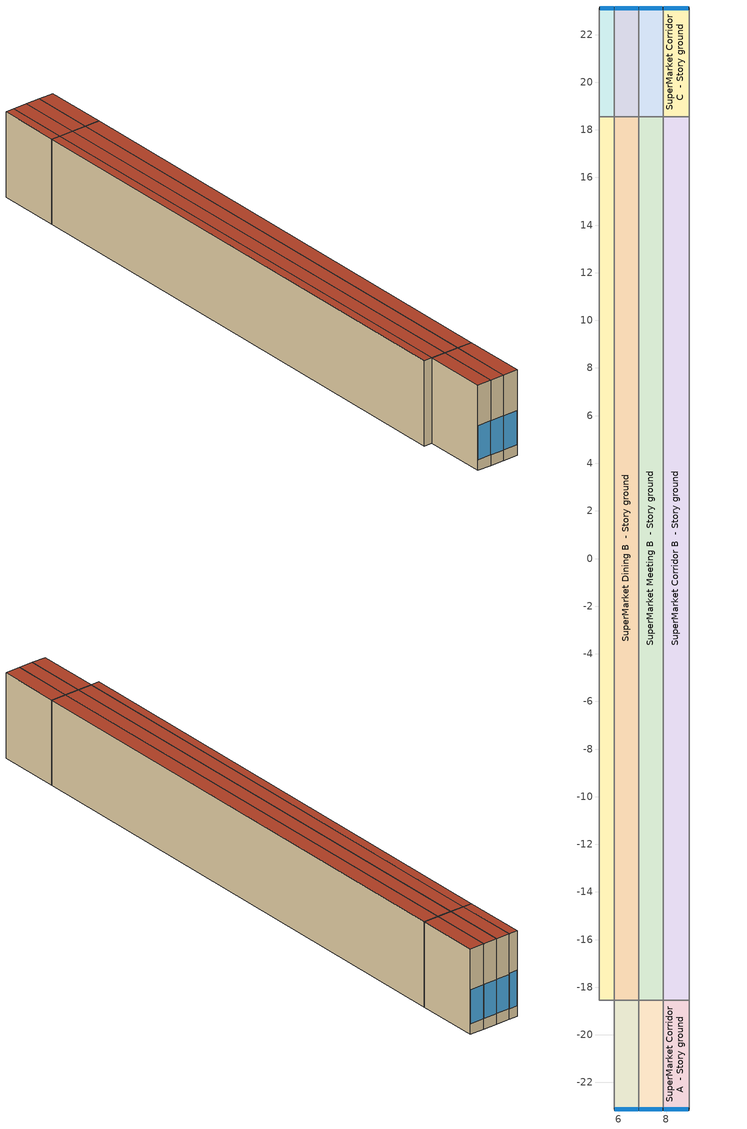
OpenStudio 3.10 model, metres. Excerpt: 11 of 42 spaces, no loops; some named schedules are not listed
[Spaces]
SuperMarket Vestibule B  - Story ground
 floor ground (Foundation F 1.26W/m*K Perim 0.0m Area 22.97m2): 5.2,-18.54 5.2,18.54 5.82,18.54 5.82,-18.54 z0
 wall to SuperMarket Office B  - Story ground: 5.2,18.54 5.2,-18.54 z0:6.1
 wall to SuperMarket Vestibule C  - Story ground: 5.82,18.54 5.2,18.54 z0:6.1
 wall to SuperMarket Dining B  - Story ground: 5.82,-18.54 5.82,18.54 z0:6.1
 wall to SuperMarket Vestibule A  - Story ground: 5.2,-18.54 5.82,-18.54 z0:6.1
 roof outside: 5.82,-18.54 5.82,18.54 5.2,18.54 5.2,-18.54 z6.1
SuperMarket Vestibule C  - Story ground
 floor ground (Foundation F 1.26W/m*K Perim 0.62m Area 2.83m2): 5.2,18.54 5.2,23.11 5.82,23.11 5.82,18.54 z0
 wall outside (SuperMarket Vestibule C  - Story ground Wall 2 c tbd): 5.82,23.11 5.2,23.11 z0:6.1
 wall to SuperMarket Office C  - Story ground: 5.2,23.11 5.2,18.54 z0:6.1
 wall to SuperMarket Dining C  - Story ground: 5.82,18.54 5.82,23.11 z0:6.1
 window (Window U-0.91 SHGC 0.53): 5.79,23.11 5.22,23.11 z0.76:3.29
 roof outside (SuperMarket Vestibule C  - Story ground RoofCeiling 1 c tbd): 5.82,18.54 5.82,23.11 5.2,23.11 5.2,18.54 z6.1
SuperMarket Dining A  - Story ground
 floor ground (Foundation F 1.26W/m*K Perim 1.03m Area 4.69m2): 5.82,-23.11 5.82,-18.54 6.84,-18.54 6.84,-23.11 z0
 wall outside (SuperMarket Dining A  - Story ground Wall 3 c tbd): 5.82,-23.11 6.84,-23.11 z0:6.1
 wall to SuperMarket Vestibule A  - Story ground: 5.82,-18.54 5.82,-23.11 z0:6.1
 wall to SuperMarket Dining B  - Story ground: 6.84,-18.54 5.82,-18.54 z0:6.1
 wall to SuperMarket Meeting A  - Story ground: 6.84,-23.11 6.84,-18.54 z0:6.1
 window (Window U-0.91 SHGC 0.53): 5.84,-23.11 6.82,-23.11 z0.76:3.2
 roof outside (SuperMarket Dining A  - Story ground RoofCeiling 1 c tbd): 6.84,-23.11 6.84,-18.54 5.82,-18.54 5.82,-23.11 z6.1
SuperMarket Dining B  - Story ground
 floor ground (Foundation F 1.26W/m*K Perim 0.0m Area 38.05m2): 5.82,-18.54 5.82,18.54 6.84,18.54 6.84,-18.54 z0
 wall to SuperMarket Dining C  - Story ground: 6.84,18.54 5.82,18.54 z0:6.1
 wall to SuperMarket Meeting B  - Story ground: 6.84,-18.54 6.84,18.54 z0:6.1
 roof outside: 6.84,-18.54 6.84,18.54 5.82,18.54 5.82,-18.54 z6.1
SuperMarket Dining C  - Story ground
 floor ground (Foundation F 1.26W/m*K Perim 1.03m Area 4.69m2): 5.82,18.54 5.82,23.11 6.84,23.11 6.84,18.54 z0
 wall outside (SuperMarket Dining C  - Story ground Wall 2 c tbd): 6.84,23.11 5.82,23.11 z0:6.1
 wall to SuperMarket Meeting C  - Story ground: 6.84,18.54 6.84,23.11 z0:6.1
 window (Window U-0.91 SHGC 0.53): 6.82,23.11 5.84,23.11 z0.76:3.2
 roof outside (SuperMarket Dining C  - Story ground RoofCeiling 1 c tbd): 6.84,18.54 6.84,23.11 5.82,23.11 5.82,18.54 z6.1
SuperMarket Meeting A  - Story ground
 floor ground (Foundation F 1.26W/m*K Perim 1.03m Area 4.69m2): 6.84,-23.11 6.84,-18.54 7.87,-18.54 7.87,-23.11 z0
 wall outside (SuperMarket Meeting A  - Story ground Wall 3 c tbd): 6.84,-23.11 7.87,-23.11 z0:6.1
 wall to SuperMarket Meeting B  - Story ground: 7.87,-18.54 6.84,-18.54 z0:6.1
 wall to SuperMarket Corridor A  - Story ground: 7.87,-23.11 7.87,-18.54 z0:6.1
 window (Window U-0.91 SHGC 0.53): 6.87,-23.11 7.84,-23.11 z0.76:3.2
 roof outside (SuperMarket Meeting A  - Story ground RoofCeiling 1 c tbd): 7.87,-23.11 7.87,-18.54 6.84,-18.54 6.84,-23.11 z6.1
SuperMarket Meeting B  - Story ground
 floor ground (Foundation F 1.26W/m*K Perim 0.0m Area 38.05m2): 6.84,-18.54 6.84,18.54 7.87,18.54 7.87,-18.54 z0
 wall to SuperMarket Meeting C  - Story ground: 7.87,18.54 6.84,18.54 z0:6.1
 wall to SuperMarket Corridor B  - Story ground: 7.87,-18.54 7.87,18.54 z0:6.1
 roof outside: 7.87,-18.54 7.87,18.54 6.84,18.54 6.84,-18.54 z6.1
SuperMarket Meeting C  - Story ground
 floor ground (Foundation F 1.26W/m*K Perim 1.03m Area 4.69m2): 6.84,18.54 6.84,23.11 7.87,23.11 7.87,18.54 z0
 wall outside (SuperMarket Meeting C  - Story ground Wall 2 c tbd): 7.87,23.11 6.84,23.11 z0:6.1
 wall to SuperMarket Corridor C  - Story ground: 7.87,18.54 7.87,23.11 z0:6.1
 window (Window U-0.91 SHGC 0.53): 7.84,23.11 6.87,23.11 z0.76:3.2
 roof outside (SuperMarket Meeting C  - Story ground RoofCeiling 1 c tbd): 7.87,18.54 7.87,23.11 6.84,23.11 6.84,18.54 z6.1
SuperMarket Corridor A  - Story ground
 floor ground (Foundation F 1.26W/m*K Perim 1.09m Area 4.99m2): 7.87,-23.11 7.87,-18.54 8.96,-18.54 8.96,-23.11 z0
 wall outside (SuperMarket Corridor A  - Story ground Wall 3 c tbd): 7.87,-23.11 8.96,-23.11 z0:6.1
 wall to SuperMarket Corridor B  - Story ground: 8.96,-18.54 7.87,-18.54 z0:6.1
 wall to SuperMarket Elec/MechRoom A  - Story ground: 8.96,-23.11 8.96,-18.54 z0:6.1
 window (Window U-0.91 SHGC 0.53): 7.89,-23.11 8.93,-23.11 z0.76:3.19
 roof outside (SuperMarket Corridor A  - Story ground RoofCeiling 1 c tbd): 8.96,-23.11 8.96,-18.54 7.87,-18.54 7.87,-23.11 z6.1
SuperMarket Corridor B  - Story ground
 floor ground (Foundation F 1.26W/m*K Perim 0.0m Area 40.45m2): 7.87,-18.54 7.87,18.54 8.96,18.54 8.96,-18.54 z0
 wall to SuperMarket Corridor C  - Story ground: 8.96,18.54 7.87,18.54 z0:6.1
 wall to SuperMarket Elec/MechRoom B  - Story ground: 8.96,-18.54 8.96,18.54 z0:6.1
 roof outside: 8.96,-18.54 8.96,18.54 7.87,18.54 7.87,-18.54 z6.1
SuperMarket Corridor C  - Story ground
 floor ground (Foundation F 1.26W/m*K Perim 1.09m Area 4.99m2): 7.87,18.54 7.87,23.11 8.96,23.11 8.96,18.54 z0
 wall outside (SuperMarket Corridor C  - Story ground Wall 2 c tbd): 8.96,23.11 7.87,23.11 z0:6.1
 wall to SuperMarket Elec/MechRoom C  - Story ground: 8.96,18.54 8.96,23.11 z0:6.1
 window (Window U-0.91 SHGC 0.53): 8.93,23.11 7.89,23.11 z0.76:3.19
 roof outside (SuperMarket Corridor C  - Story ground RoofCeiling 1 c tbd): 8.96,18.54 8.96,23.11 7.87,23.11 7.87,18.54 z6.1
[Building]
ComStock DOE Ref Pre-1980|SuperMarket: North Axis {deg}=45; Default Construction Set=ComStock DOE Ref Pre-1980 - SpMarket - ASHRAE 169-2013-6A; Default Schedule Set=Building Default Schedule Set; Standards Building Type=SuperMarket
[Site]
Binghamton Broome C_NY_USA: Latitude {deg}=42.21; Longitude {deg}=-75.98; Time Zone {hr}=-5; Elevation {m}=499
[Site:WaterMainsTemperature]
Calculation Method=Correlation; Annual Average Outdoor Air Temperature {C}=8.00583; Maximum Difference In Monthly Average Outdoor Air Temperatures {deltaC}=26.96
[SizingPeriod:DesignDay] Barometric Pressure {Pa}=95472; Rain Indicator=No; Snow Indicator=No; Day of Month=21; Daylight Saving Time Indicator=No; Humidity Condition Type=Wetbulb; Dry-Bulb Temperature Range Modifier Type=DefaultMultipliers
Name | Maximum Dry-Bulb Temperature {C} | Daily Dry-Bulb Temperature Range {deltaC} | Wind Speed {m/s} | Wind Direction {deg} | Month | Day Type | Wetbulb or DewPoint at Maximum Dry-Bulb {C} | Solar Model Indicator | ASHRAE Clear Sky Optical Depth for Beam Irradiance | ASHRAE Clear Sky Optical Depth for Diffuse Irradiance | Sky Clearness
Binghamton Broome C Ann Clg .4% Condns DB=>MWB 1 | 29.7 | 9.5 | 4.5 | 240 | 7 | SummerDesignDay | 21.1 | ASHRAETau | 0.416 | 2.168
Binghamton Broome C Ann Clg .4% Condns WB=>MDB 1 | 27.1 | 9.5 | 4.5 | 240 | 7 | SummerDesignDay | 22.6 | ASHRAETau | 0.416 | 2.168
Binghamton Broome C Ann Htg 99.6% Condns DB 1 | -17.9 | 0 | 4.4 | 330 | 1 | WinterDesignDay | -17.9 | ASHRAEClearSky |  |  | 0
Binghamton Broome C August .4% Condns DB=>MCWB 1 | 31.4 | 9.4 | 4.5 | 240 | 8 | SummerDesignDay | 21.7 | ASHRAETau | 0.403 | 2.234
[ClimateZones]
Climate Zone Institution Name 1=ASHRAE; Climate Zone Document Name 1=ANSI/ASHRAE Standard 169; Climate Zone Document Year 1=2006; Climate Zone Value 1=ASHRAE 169-2013-6A
[Site:GroundTemperature:FCfactorMethod]
January Ground Temperature {C}=8.84; February Ground Temperature {C}=0.44; March Ground Temperature {C}=-1.2; April Ground Temperature {C}=-5.8; May Ground Temperature {C}=-0.7; June Ground Temperature {C}=-1.89; July Ground Temperature {C}=3.43; August Ground Temperature {C}=16.25; September Ground Temperature {C}=17.81; October Ground Temperature {C}=21.16; November Ground Temperature {C}=20.73; December Ground Temperature {C}=17
[Construction:FfactorGroundFloor] F-Factor {W/m-K}=1.26344
Name | Area {m2} | PerimeterExposed {m}
Foundation F 1.26W/m*K Perim 1.03m Area 4.69m2 | 4.69178 | 1.0262
Foundation F 1.26W/m*K Perim 0.0m Area 22.97m2 | 22.9688 | 0
Foundation F 1.26W/m*K Perim 0.62m Area 2.83m2 | 2.83198 | 0.619418
Foundation F 1.26W/m*K Perim 0.0m Area 38.05m2 | 38.0527 | 0
Foundation F 1.26W/m*K Perim 1.09m Area 4.99m2 | 4.98766 | 1.09091
Foundation F 1.26W/m*K Perim 0.0m Area 40.45m2 | 40.4524 | 0
[DefaultConstructionSet]
ComStock DOE Ref Pre-1980 - SpMarket - ASHRAE 169-2013-6A: Default Exterior Surface Constructions=Default Surface Constructions 1; Default Interior Surface Constructions=Default Surface Constructions 2; Default Ground Contact Surface Constructions=Default Surface Constructions 3; Default Exterior SubSurface Constructions=Default Sub Surface Constructions 1; Default Interior SubSurface Constructions=Default Sub Surface Constructions 2; Interior Partition Construction=Typical Interior Partition
[DefaultSurfaceConstructions]
Name | Floor Construction | Wall Construction | Roof Ceiling Construction
Default Surface Constructions 1 | Typical Insulated Exterior Mass Floor | Typical Insulated Steel Framed Exterior Wall R-6.9 | Typical IEAD Roof R-16.67
Default Surface Constructions 2 | Typical Interior Floor | Typical Interior Wall | Typical Interior Ceiling
Default Surface Constructions 3 | Typical Insulated Carpeted 6in Slab Floor | Typical Insulated Basement Mass Wall
[Construction]
Typical Insulated Exterior Mass Floor: 4 in. Normalweight Concrete Floor, Typical Carpet Pad
Typical IEAD Roof R-16.67: Roof Membrane, Typical Insulation R-15.55, Metal Roof Surface
Typical Interior Floor: 100mm Normalweight concrete floor, CP02 CARPET PAD
Typical Interior Wall: G01 13mm gypsum board, G01 13mm gypsum board
Typical Interior Ceiling: CP02 CARPET PAD, 100mm Normalweight concrete floor
Typical Insulated Carpeted 6in Slab Floor: 6 in. Normalweight Concrete Floor, Typical Carpet Pad
Typical Insulated Basement Mass Wall: 8 in. Concrete Block Basement Wall
U 0.62 SHGC 0.41 Simple Glazing: U 0.62 SHGC 0.41 Simple Glazing
Typical Insulated Metal Door: F08 Metal surface, Typical Insulation R-4.72
U 0.88 SHGC 0.16 Sgl Ref-A-L Clr 6mm: REF A CLEAR LO 6MM
Typical Overhead Door: Typical Insulation R-4.72
Typical Interior Window: Clear 3mm
Typical Interior Door; Typical Interior Partition: G05 25mm wood
Typical Insulated Steel Framed Exterior Wall R-6.9: 25mm Stucco, 5/8 in. Gypsum Board, Typical Insulation R-4.72, 5/8 in. Gypsum Board
InteriorFurnishings: Std Wood 6inch
Window U-0.91 SHGC 0.53: Simple Glazing Single - No LowE - Tinted/Reflective - Wood
SuperMarket Corridor A  - Story ground RoofCeiling 1 c tbd: Roof Membrane, SuperMarket Corridor A  - Story ground RoofCeiling 1 m tbd, Metal Roof Surface
SuperMarket Corridor A  - Story ground Wall 3 c tbd: 25mm Stucco, 5/8 in. Gypsum Board, SuperMarket Corridor A  - Story ground Wall 3 m tbd, 5/8 in. Gypsum Board
SuperMarket Corridor C  - Story ground RoofCeiling 1 c tbd: Roof Membrane, SuperMarket Corridor C  - Story ground RoofCeiling 1 m tbd, Metal Roof Surface
SuperMarket Corridor C  - Story ground Wall 2 c tbd: 25mm Stucco, 5/8 in. Gypsum Board, SuperMarket Corridor C  - Story ground Wall 2 m tbd, 5/8 in. Gypsum Board
SuperMarket Dining A  - Story ground RoofCeiling 1 c tbd: Roof Membrane, SuperMarket Dining A  - Story ground RoofCeiling 1 m tbd, Metal Roof Surface
SuperMarket Dining A  - Story ground Wall 3 c tbd: 25mm Stucco, 5/8 in. Gypsum Board, SuperMarket Dining A  - Story ground Wall 3 m tbd, 5/8 in. Gypsum Board
SuperMarket Dining C  - Story ground RoofCeiling 1 c tbd: Roof Membrane, SuperMarket Dining C  - Story ground RoofCeiling 1 m tbd, Metal Roof Surface
SuperMarket Dining C  - Story ground Wall 2 c tbd: 25mm Stucco, 5/8 in. Gypsum Board, SuperMarket Dining C  - Story ground Wall 2 m tbd, 5/8 in. Gypsum Board
SuperMarket Meeting A  - Story ground RoofCeiling 1 c tbd: Roof Membrane, SuperMarket Meeting A  - Story ground RoofCeiling 1 m tbd, Metal Roof Surface
SuperMarket Meeting A  - Story ground Wall 3 c tbd: 25mm Stucco, 5/8 in. Gypsum Board, SuperMarket Meeting A  - Story ground Wall 3 m tbd, 5/8 in. Gypsum Board
SuperMarket Meeting C  - Story ground RoofCeiling 1 c tbd: Roof Membrane, SuperMarket Meeting C  - Story ground RoofCeiling 1 m tbd, Metal Roof Surface
SuperMarket Meeting C  - Story ground Wall 2 c tbd: 25mm Stucco, 5/8 in. Gypsum Board, SuperMarket Meeting C  - Story ground Wall 2 m tbd, 5/8 in. Gypsum Board
SuperMarket Vestibule C  - Story ground RoofCeiling 1 c tbd: Roof Membrane, SuperMarket Vestibule C  - Story ground RoofCeiling 1 m tbd, Metal Roof Surface
SuperMarket Vestibule C  - Story ground Wall 2 c tbd: 25mm Stucco, 5/8 in. Gypsum Board, SuperMarket Vestibule C  - Story ground Wall 2 m tbd, 5/8 in. Gypsum Board
[Material] Thermal Absorptance=0.9
Name | Roughness | Thickness {m} | Conductivity {W/m-K} | Density {kg/m3} | Specific Heat {J/kg-K} | Solar Absorptance | Visible Absorptance
4 in. Normalweight Concrete Floor | MediumRough | 0.1016 | 2.31 | 2322 | 832 | 0.7 | 0.7
Roof Membrane | VeryRough | 0.0095 | 0.16 | 1121.29 | 1460 | 0.7 | 0.7
Metal Roof Surface; F08 Metal surface | Smooth | 0.0008 | 45.28 | 7824 | 500 | 0.7 | 0.7
100mm Normalweight concrete floor | MediumRough | 0.1016 | 2.31045 | 2322 | 832.557 | 0.7 | 0.7
G01 13mm gypsum board | Smooth | 0.0127 | 0.160031 | 800.001 | 1090.73 | 0.7 | 0.5
6 in. Normalweight Concrete Floor | MediumRough | 0.1524 | 2.31 | 2322 | 832 | 0.7 | 0.7
8 in. Concrete Block Basement Wall | MediumRough | 0.2032 | 1.326 | 1842 | 912 | 0.7 | 0.7
G05 25mm wood | MediumSmooth | 0.0254 | 0.15 | 608 | 1630 | 0.5 | 0.5
25mm Stucco | Smooth | 0.0254 | 0.72 | 1856 | 840 | 0.7 | 0.7
5/8 in. Gypsum Board | MediumSmooth | 0.0159 | 0.16 | 800 | 1090 | 0.7 | 0.7
Std Wood 6inch | MediumSmooth | 0.15 | 0.12 | 540 | 1210 | 0.7 | 0.7
[Material:NoMass] Roughness=Smooth; Thermal Absorptance=0.9; Solar Absorptance=0.7
Name | Thermal Resistance {m2-K/W} | Visible Absorptance
Typical Carpet Pad; CP02 CARPET PAD | 0.21648 | 0.8
Typical Insulation R-15.55 | 2.73841 | 0.7
Typical Insulation R-4.72 | 0.830832 | 0.7
SuperMarket Corridor A  - Story ground RoofCeiling 1 m tbd; SuperMarket Corridor C  - Story ground RoofCeiling 1 m tbd; SuperMarket Dining A  - Story ground RoofCeiling 1 m tbd; SuperMarket Dining C  - Story ground RoofCeiling 1 m tbd; SuperMarket Meeting A  - Story ground RoofCeiling 1 m tbd; SuperMarket Meeting C  - Story ground RoofCeiling 1 m tbd; SuperMarket Vestibule C  - Story ground RoofCeiling 1 m tbd | 2.22677 | 0.7
SuperMarket Corridor A  - Story ground Wall 3 m tbd; SuperMarket Corridor C  - Story ground Wall 2 m tbd | 0.479766 | 0.7
SuperMarket Dining A  - Story ground Wall 3 m tbd; SuperMarket Dining C  - Story ground Wall 2 m tbd; SuperMarket Meeting A  - Story ground Wall 3 m tbd; SuperMarket Meeting C  - Story ground Wall 2 m tbd | 0.47102 | 0.7
SuperMarket Vestibule C  - Story ground Wall 2 m tbd | 0.38935 | 0.7
[DefaultSubSurfaceConstructions]
Name | Fixed Window Construction | Operable Window Construction | Door Construction | Glass Door Construction | Overhead Door Construction | Tubular Daylight Dome Construction | Tubular Daylight Diffuser Construction
Default Sub Surface Constructions 1 | U 0.62 SHGC 0.41 Simple Glazing | U 0.62 SHGC 0.41 Simple Glazing | Typical Insulated Metal Door | U 0.88 SHGC 0.16 Sgl Ref-A-L Clr 6mm | Typical Overhead Door | Typical Interior Window | Typical Interior Window
Default Sub Surface Constructions 2 | Typical Interior Window | Typical Interior Window | Typical Interior Door
[WindowMaterial:SimpleGlazingSystem]
Name | U-Factor {W/m2-K} | Solar Heat Gain Coefficient | Visible Transmittance
U 0.62 SHGC 0.41 Simple Glazing | 3.52052 | 0.41 | 0.81
Simple Glazing Single - No LowE - Tinted/Reflective - Wood | 5.16722 | 0.525 | 0.436
[WindowMaterial:Glazing] Optical Data Type=SpectralAverage; Infrared Transmittance at Normal Incidence=0; Front Side Infrared Hemispherical Emissivity=0.84; Conductivity {W/m-K}=0.9; Dirt Correction Factor for Solar and Visible Transmittance=1; Solar Diffusing=No
Name | Thickness {m} | Solar Transmittance at Normal Incidence | Front Side Solar Reflectance at Normal Incidence | Back Side Solar Reflectance at Normal Incidence | Visible Transmittance at Normal Incidence | Front Side Visible Reflectance at Normal Incidence | Back Side Visible Reflectance at Normal Incidence | Back Side Infrared Hemispherical Emissivity
REF A CLEAR LO 6MM | 0.006 | 0.066 | 0.341 | 0.493 | 0.08 | 0.41 | 0.37 | 0.4
Clear 3mm | 0.003 | 0.837 | 0.075 | 0.075 | 0.898 | 0.081 | 0.081 | 0.84
[SpaceType] Standards Building Type=SuperMarket
Name | Default Schedule Set | Design Specification Outdoor Air Object | Standards Space Type
SuperMarket Vestibule - ComStock DOE Ref Pre-1980 | SuperMarket Vestibule Schedule Set | SuperMarket Vestibule Ventilation | Vestibule
SuperMarket Dining - ComStock DOE Ref Pre-1980 | SuperMarket Dining Schedule Set | SuperMarket Dining Ventilation | Dining
SuperMarket Meeting - ComStock DOE Ref Pre-1980 | SuperMarket Meeting Schedule Set | SuperMarket Meeting Ventilation | Meeting
SuperMarket Corridor - ComStock DOE Ref Pre-1980 | SuperMarket Corridor Schedule Set | SuperMarket Corridor Ventilation | Corridor
[BuildingStory]
Story ground: Nominal Z Coordinate {m}=0; Nominal Floor to Floor Height {m}=6.096
[Space] Building Story=Story ground
Name | Space Type | Thermal Zone
SuperMarket Vestibule B  - Story ground | SuperMarket Vestibule - ComStock DOE Ref Pre-1980 | Zone SuperMarket Vestibule B  - Story ground
SuperMarket Vestibule C  - Story ground | SuperMarket Vestibule - ComStock DOE Ref Pre-1980 | Zone SuperMarket Vestibule C  - Story ground
SuperMarket Dining A  - Story ground | SuperMarket Dining - ComStock DOE Ref Pre-1980 | Zone SuperMarket Dining A  - Story ground
SuperMarket Dining B  - Story ground | SuperMarket Dining - ComStock DOE Ref Pre-1980 | Zone SuperMarket Dining B  - Story ground
SuperMarket Dining C  - Story ground | SuperMarket Dining - ComStock DOE Ref Pre-1980 | Zone SuperMarket Dining C  - Story ground
SuperMarket Meeting A  - Story ground | SuperMarket Meeting - ComStock DOE Ref Pre-1980 | Zone SuperMarket Meeting A  - Story ground
SuperMarket Meeting B  - Story ground | SuperMarket Meeting - ComStock DOE Ref Pre-1980 | Zone SuperMarket Meeting B  - Story ground
SuperMarket Meeting C  - Story ground | SuperMarket Meeting - ComStock DOE Ref Pre-1980 | Zone SuperMarket Meeting C  - Story ground
SuperMarket Corridor A  - Story ground | SuperMarket Corridor - ComStock DOE Ref Pre-1980 | Zone SuperMarket Corridor A  - Story ground
SuperMarket Corridor B  - Story ground | SuperMarket Corridor - ComStock DOE Ref Pre-1980 | Zone SuperMarket Corridor B  - Story ground
SuperMarket Corridor C  - Story ground | SuperMarket Corridor - ComStock DOE Ref Pre-1980 | Zone SuperMarket Corridor C  - Story ground
[ThermalZone] Multiplier=1; Use Ideal Air Loads=No
Name | Thermostat
Zone SuperMarket Vestibule B  - Story ground | SuperMarket Vestibule - ComStock DOE Ref Pre-1980 Thermostat 1
Zone SuperMarket Vestibule C  - Story ground | SuperMarket Vestibule - ComStock DOE Ref Pre-1980 Thermostat 2
Zone SuperMarket Dining A  - Story ground | SuperMarket Dining - ComStock DOE Ref Pre-1980 Thermostat
Zone SuperMarket Dining B  - Story ground | SuperMarket Dining - ComStock DOE Ref Pre-1980 Thermostat 1
Zone SuperMarket Dining C  - Story ground | SuperMarket Dining - ComStock DOE Ref Pre-1980 Thermostat 2
Zone SuperMarket Meeting A  - Story ground | SuperMarket Meeting - ComStock DOE Ref Pre-1980 Thermostat
Zone SuperMarket Meeting B  - Story ground | SuperMarket Meeting - ComStock DOE Ref Pre-1980 Thermostat 1
Zone SuperMarket Meeting C  - Story ground | SuperMarket Meeting - ComStock DOE Ref Pre-1980 Thermostat 2
Zone SuperMarket Corridor A  - Story ground | SuperMarket Corridor - ComStock DOE Ref Pre-1980 Thermostat
Zone SuperMarket Corridor B  - Story ground | SuperMarket Corridor - ComStock DOE Ref Pre-1980 Thermostat 1
Zone SuperMarket Corridor C  - Story ground | SuperMarket Corridor - ComStock DOE Ref Pre-1980 Thermostat 2
[People:Definition] Number of People Calculation Method=People/Area; Fraction Radiant=0.3
Name | People per Space Floor Area {person/m2}
SuperMarket Corridor People Definition; SuperMarket Vestibule People Definition | 0.0861113
SuperMarket Dining People Definition | 0.753474
SuperMarket Meeting People Definition | 0.538196
[People] Work Efficiency Schedule=Work Efficiency Schedule; Clothing Insulation Schedule=Clothing Schedule; Air Velocity Schedule=Air Velocity Schedule; Multiplier=1
Name | People Definition | Space or SpaceType
SuperMarket Corridor People | SuperMarket Corridor People Definition | SuperMarket Corridor - ComStock DOE Ref Pre-1980
SuperMarket Dining People | SuperMarket Dining People Definition | SuperMarket Dining - ComStock DOE Ref Pre-1980
SuperMarket Meeting People | SuperMarket Meeting People Definition | SuperMarket Meeting - ComStock DOE Ref Pre-1980
SuperMarket Vestibule People | SuperMarket Vestibule People Definition | SuperMarket Vestibule - ComStock DOE Ref Pre-1980
[Lights:Definition] Design Level Calculation Method=Watts/Area; Fraction Visible=0.2; Return Air Fraction=0
Name | Watts per Space Floor Area {W/m2} | Fraction Radiant
SuperMarket Corridor - ComStock DOE Ref Pre-1980 General Lights Definition | 2.94907 | 0.31
SuperMarket Dining - ComStock DOE Ref Pre-1980 General Lights Definition | 3.51996 | 0.31
SuperMarket Dining - ComStock DOE Ref Pre-1980 Task Lights Definition | 0.956049 | 0.125
SuperMarket Dining - ComStock DOE Ref Pre-1980 Wall Wash Lights Definition | 2.47267 | 0.125
SuperMarket Vestibule - ComStock DOE Ref Pre-1980 General Lights Definition | 1.92838 | 0.31
SuperMarket Vestibule - ComStock DOE Ref Pre-1980 Task Lights Definition | 1.01438 | 0.125
SuperMarket Vestibule - ComStock DOE Ref Pre-1980 Wall Wash Lights Definition | 1.81461 | 0.125
SuperMarket Meeting - ComStock DOE Ref Pre-1980 General Lights Definition | 5.43828 | 0.31
SuperMarket Meeting - ComStock DOE Ref Pre-1980 Task Lights Definition | 1.71048 | 0.125
SuperMarket Meeting - ComStock DOE Ref Pre-1980 Wall Wash Lights Definition | 2.57398 | 0.125
[ElectricEquipment:Definition] Design Level Calculation Method=Watts/Area; Fraction Latent=0; Fraction Radiant=0.5; Fraction Lost=0
Name | Watts per Space Floor Area {W/m2}
SuperMarket Dining Elec Equip Definition | 60.2017
SuperMarket Meeting Elec Equip Definition | 11.7888
[ElectricEquipment] Schedule=SuperMarket BLDG_EQUIP_EndUseData BPR Adjusted
Name | Electric Equipment Definition | Space or SpaceType
SuperMarket Dining Elec Equip | SuperMarket Dining Elec Equip Definition | SuperMarket Dining - ComStock DOE Ref Pre-1980
SuperMarket Meeting Elec Equip | SuperMarket Meeting Elec Equip Definition | SuperMarket Meeting - ComStock DOE Ref Pre-1980
[DesignSpecification:OutdoorAir] Outdoor Air Method=Sum
Name | Outdoor Air Flow per Floor Area {m3/s-m2} | Outdoor Air Flow per Person {m3/s-person}
SuperMarket Corridor Ventilation; SuperMarket Vestibule Ventilation | 0.000254
SuperMarket Dining Ventilation; SuperMarket Meeting Ventilation |  | 0.00943895
[DefaultScheduleSet]
Name | Number of People Schedule | People Activity Level Schedule | Lighting Schedule | Electric Equipment Schedule | Hours of Operation Schedule
SuperMarket Corridor Schedule Set; SuperMarket Dining Schedule Set; SuperMarket Meeting Schedule Set; SuperMarket Vestibule Schedule Set | SuperMarket Bldg Occ | SuperMarket Activity | SuperMarket Bldg Light | SuperMarket BLDG_EQUIP_EndUseData
Building Default Schedule Set |  |  |  |  | Building Hours of Operation NonResidential
[Exterior:Lights:Definition]
Name | Design Level {W}
Parking Areas and Drives 0.04 W/ft^2 Def (W/ft^2) | 0.041
Building Facades 0.15 W/ft^2 Def (W/ft^2) | 0.15
Main Entries 30.0 W/ft Def (W/ft) | 30
Other Doors 20.0 W/ft Def (W/ft) | 20
[Exterior:Lights] Control Option=AstronomicalClock
Name | Exterior Lights Definition | Schedule | Multiplier
Parking Areas and Drives 0.04 W/ft^2 | Parking Areas and Drives 0.04 W/ft^2 Def (W/ft^2) | Always On Discrete | 65208.3
Building Facades 0.15 W/ft^2 | Building Facades 0.15 W/ft^2 Def (W/ft^2) | Schedule Ruleset 1 | 18198.9
Main Entries 30.0 W/ft | Main Entries 30.0 W/ft Def (W/ft) | Always On Discrete | 36.8
Other Doors 20.0 W/ft | Other Doors 20.0 W/ft Def (W/ft) | Always On Discrete | 53.912
[ThermostatSetpoint:DualSetpoint]
Name | Heating Setpoint Temperature Schedule | Cooling Setpoint Temperature Schedule
SuperMarket Corridor - ComStock DOE Ref Pre-1980 Thermostat; SuperMarket Corridor - ComStock DOE Ref Pre-1980 Thermostat 1; SuperMarket Corridor - ComStock DOE Ref Pre-1980 Thermostat 2; SuperMarket Meeting - ComStock DOE Ref Pre-1980 Thermostat; SuperMarket Meeting - ComStock DOE Ref Pre-1980 Thermostat 1; SuperMarket Meeting - ComStock DOE Ref Pre-1980 Thermostat 2 | SuperMarket HtgSetp | SuperMarket ClgSetp
SuperMarket Dining - ComStock DOE Ref Pre-1980 Thermostat; SuperMarket Dining - ComStock DOE Ref Pre-1980 Thermostat 1; SuperMarket Dining - ComStock DOE Ref Pre-1980 Thermostat 2 | SuperMarket HtgSetp_Enduse | SuperMarket ClgSetp_Enduse
SuperMarket Vestibule - ComStock DOE Ref Pre-1980 Thermostat 1; SuperMarket Vestibule - ComStock DOE Ref Pre-1980 Thermostat 2 | SuperMarket Vestibule HtgSetp | SuperMarket Vestibule ClgSetp
[InternalMass:Definition]
Internal Mass Definition 1: Construction=InteriorFurnishings; Design Level Calculation Method=SurfaceArea/Area; Surface Area per Space Floor Area=2
[InternalMass] Internal Mass Definition=Internal Mass Definition 1; Multiplier=1
Name | Space or SpaceType
SuperMarket Dining A  - Story ground Mass | SuperMarket Dining A  - Story ground
SuperMarket Dining B  - Story ground Mass | SuperMarket Dining B  - Story ground
SuperMarket Dining C  - Story ground Mass | SuperMarket Dining C  - Story ground
SuperMarket Meeting A  - Story ground Mass | SuperMarket Meeting A  - Story ground
SuperMarket Meeting B  - Story ground Mass | SuperMarket Meeting B  - Story ground
SuperMarket Meeting C  - Story ground Mass | SuperMarket Meeting C  - Story ground
SuperMarket Corridor A  - Story ground Mass | SuperMarket Corridor A  - Story ground
SuperMarket Corridor B  - Story ground Mass | SuperMarket Corridor B  - Story ground
SuperMarket Corridor C  - Story ground Mass | SuperMarket Corridor C  - Story ground
[Lights] Schedule=SuperMarket Bldg Light BPR Adjusted; Fraction Replaceable=1
Name | Lights Definition | Space or SpaceType
SuperMarket Corridor - ComStock DOE Ref Pre-1980 General Lighting | SuperMarket Corridor - ComStock DOE Ref Pre-1980 General Lights Definition | SuperMarket Corridor - ComStock DOE Ref Pre-1980
SuperMarket Dining - ComStock DOE Ref Pre-1980 General Lighting | SuperMarket Dining - ComStock DOE Ref Pre-1980 General Lights Definition | SuperMarket Dining - ComStock DOE Ref Pre-1980
SuperMarket Dining - ComStock DOE Ref Pre-1980 Task Lighting | SuperMarket Dining - ComStock DOE Ref Pre-1980 Task Lights Definition | SuperMarket Dining - ComStock DOE Ref Pre-1980
SuperMarket Dining - ComStock DOE Ref Pre-1980 Wall Wash Lighting | SuperMarket Dining - ComStock DOE Ref Pre-1980 Wall Wash Lights Definition | SuperMarket Dining - ComStock DOE Ref Pre-1980
SuperMarket Vestibule - ComStock DOE Ref Pre-1980 General Lighting | SuperMarket Vestibule - ComStock DOE Ref Pre-1980 General Lights Definition | SuperMarket Vestibule - ComStock DOE Ref Pre-1980
SuperMarket Vestibule - ComStock DOE Ref Pre-1980 Task Lighting | SuperMarket Vestibule - ComStock DOE Ref Pre-1980 Task Lights Definition | SuperMarket Vestibule - ComStock DOE Ref Pre-1980
SuperMarket Vestibule - ComStock DOE Ref Pre-1980 Wall Wash Lighting | SuperMarket Vestibule - ComStock DOE Ref Pre-1980 Wall Wash Lights Definition | SuperMarket Vestibule - ComStock DOE Ref Pre-1980
SuperMarket Meeting - ComStock DOE Ref Pre-1980 General Lighting | SuperMarket Meeting - ComStock DOE Ref Pre-1980 General Lights Definition | SuperMarket Meeting - ComStock DOE Ref Pre-1980
SuperMarket Meeting - ComStock DOE Ref Pre-1980 Task Lighting | SuperMarket Meeting - ComStock DOE Ref Pre-1980 Task Lights Definition | SuperMarket Meeting - ComStock DOE Ref Pre-1980
SuperMarket Meeting - ComStock DOE Ref Pre-1980 Wall Wash Lighting | SuperMarket Meeting - ComStock DOE Ref Pre-1980 Wall Wash Lights Definition | SuperMarket Meeting - ComStock DOE Ref Pre-1980
[SpaceInfiltration:DesignFlowRate] Design Flow Rate Calculation Method=Flow/ExteriorArea; Flow per Exterior Surface Area {m3/s-m2}=0.00165313; Velocity Term Coefficient=0; Density Basis=Outdoor
Name | Space or SpaceType | Schedule | Constant Term Coefficient | Temperature Term Coefficient | Velocity Squared Term Coefficient
SuperMarket Dining A  - Story ground HVAC On Infiltration | SuperMarket Dining A  - Story ground | Infiltration HVAC On Schedule 1 | -0.0453 | 0.0054 | 0.0317
SuperMarket Dining A  - Story ground HVAC Off Infiltration | SuperMarket Dining A  - Story ground | Infiltration HVAC Off Schedule 1 | 0 | 0.0086 | 0.0406
SuperMarket Vestibule B  - Story ground HVAC On Infiltration | SuperMarket Vestibule B  - Story ground | Infiltration HVAC On Schedule 1 | -0.0453 | 0.0054 | 0.0317
SuperMarket Vestibule B  - Story ground HVAC Off Infiltration | SuperMarket Vestibule B  - Story ground | Infiltration HVAC Off Schedule 1 | 0 | 0.0086 | 0.0406
SuperMarket Vestibule C  - Story ground HVAC On Infiltration | SuperMarket Vestibule C  - Story ground | Infiltration HVAC On Schedule 1 | -0.0453 | 0.0054 | 0.0317
SuperMarket Vestibule C  - Story ground HVAC Off Infiltration | SuperMarket Vestibule C  - Story ground | Infiltration HVAC Off Schedule 1 | 0 | 0.0086 | 0.0406
SuperMarket Dining B  - Story ground HVAC On Infiltration | SuperMarket Dining B  - Story ground | Infiltration HVAC On Schedule 1 | -0.0453 | 0.0054 | 0.0317
SuperMarket Dining B  - Story ground HVAC Off Infiltration | SuperMarket Dining B  - Story ground | Infiltration HVAC Off Schedule 1 | 0 | 0.0086 | 0.0406
SuperMarket Dining C  - Story ground HVAC On Infiltration | SuperMarket Dining C  - Story ground | Infiltration HVAC On Schedule 1 | -0.0453 | 0.0054 | 0.0317
SuperMarket Dining C  - Story ground HVAC Off Infiltration | SuperMarket Dining C  - Story ground | Infiltration HVAC Off Schedule 1 | 0 | 0.0086 | 0.0406
SuperMarket Meeting A  - Story ground HVAC On Infiltration | SuperMarket Meeting A  - Story ground | Infiltration HVAC On Schedule 1 | -0.0453 | 0.0054 | 0.0317
SuperMarket Meeting A  - Story ground HVAC Off Infiltration | SuperMarket Meeting A  - Story ground | Infiltration HVAC Off Schedule 1 | 0 | 0.0086 | 0.0406
SuperMarket Meeting B  - Story ground HVAC On Infiltration | SuperMarket Meeting B  - Story ground | Infiltration HVAC On Schedule 1 | -0.0453 | 0.0054 | 0.0317
SuperMarket Meeting B  - Story ground HVAC Off Infiltration | SuperMarket Meeting B  - Story ground | Infiltration HVAC Off Schedule 1 | 0 | 0.0086 | 0.0406
SuperMarket Meeting C  - Story ground HVAC On Infiltration | SuperMarket Meeting C  - Story ground | Infiltration HVAC On Schedule 1 | -0.0453 | 0.0054 | 0.0317
SuperMarket Meeting C  - Story ground HVAC Off Infiltration | SuperMarket Meeting C  - Story ground | Infiltration HVAC Off Schedule 1 | 0 | 0.0086 | 0.0406
SuperMarket Corridor A  - Story ground HVAC On Infiltration | SuperMarket Corridor A  - Story ground | Infiltration HVAC On Schedule 1 | -0.0453 | 0.0054 | 0.0317
SuperMarket Corridor A  - Story ground HVAC Off Infiltration | SuperMarket Corridor A  - Story ground | Infiltration HVAC Off Schedule 1 | 0 | 0.0086 | 0.0406
SuperMarket Corridor B  - Story ground HVAC On Infiltration | SuperMarket Corridor B  - Story ground | Infiltration HVAC On Schedule 1 | -0.0453 | 0.0054 | 0.0317
SuperMarket Corridor B  - Story ground HVAC Off Infiltration | SuperMarket Corridor B  - Story ground | Infiltration HVAC Off Schedule 1 | 0 | 0.0086 | 0.0406
SuperMarket Corridor C  - Story ground HVAC On Infiltration | SuperMarket Corridor C  - Story ground | Infiltration HVAC On Schedule 1 | -0.0453 | 0.0054 | 0.0317
SuperMarket Corridor C  - Story ground HVAC Off Infiltration | SuperMarket Corridor C  - Story ground | Infiltration HVAC Off Schedule 1 | 0 | 0.0086 | 0.0406
[Schedule:Ruleset]
Name | Default Day Schedule | Summer Design Day Schedule | Winter Design Day Schedule
Clothing Schedule | Clothing Schedule Default Winter Clothes
Air Velocity Schedule | Air Velocity Schedule Default
Work Efficiency Schedule | Work Efficiency Schedule Default
SuperMarket Bldg Occ | SuperMarket Bldg Occ Default | SuperMarket Bldg Occ Summer Design Day | SuperMarket Bldg Occ Winter Design Day
SuperMarket Activity | SuperMarket Activity Default | SuperMarket Activity Summer Design Day | SuperMarket Activity Winter Design Day
SuperMarket Bldg Light | SuperMarket Bldg Light Default | SuperMarket Bldg Light Summer Design Day | SuperMarket Bldg Light Winter Design Day
SuperMarket BLDG_EQUIP_EndUseData | SuperMarket BLDG_EQUIP_EndUseData Default | SuperMarket BLDG_EQUIP_EndUseData Summer Design Day | SuperMarket BLDG_EQUIP_EndUseData Winter Design Day
Schedule Ruleset 1 | Schedule Day 11
SuperMarket HtgSetp_Enduse | Schedule Day 16 | Schedule Day 327 | Schedule Day 328
SuperMarket ClgSetp_Enduse | Schedule Day 19 | Schedule Day 323 | Schedule Day 324
SuperMarket HtgSetp | SuperMarket HtgSetp Default | Schedule Day 331 | Schedule Day 332
SuperMarket ClgSetp | SuperMarket ClgSetp Default | Schedule Day 325 | Schedule Day 326
SuperMarket Vestibule HtgSetp | SuperMarket Vestibule HtgSetp Default | Schedule Day 329 | Schedule Day 330
SuperMarket Vestibule ClgSetp | SuperMarket Vestibule ClgSetp Default | SuperMarket Vestibule ClgSetp Summer Design Day | SuperMarket Vestibule ClgSetp Winter Design Day
Building Hours of Operation NonResidential | Building Hours of Operation NonResidential Default | Building Hours of Operation NonResidential Summer Design Day | Building Hours of Operation NonResidential Winter Design Day
SuperMarket Bldg Light BPR Adjusted | SuperMarket Bldg Light Default 1 | SuperMarket Bldg Light Summer Design Day 1 | SuperMarket Bldg Light Winter Design Day 1
SuperMarket BLDG_EQUIP_EndUseData BPR Adjusted | SuperMarket BLDG_EQUIP_EndUseData Default 3 | SuperMarket BLDG_EQUIP_EndUseData Summer Design Day 1 | SuperMarket BLDG_EQUIP_EndUseData Winter Design Day 1
Infiltration HVAC On Schedule 1 | Zone SuperMarket Sales B  - Story ground PSZ-AC Occ Sch Default 5 | Zone SuperMarket Sales B  - Story ground PSZ-AC Occ Sch Summer Design Day 5 | Zone SuperMarket Sales B  - Story ground PSZ-AC Occ Sch Winter Design Day 5
Infiltration HVAC Off Schedule 1 | Infiltration HVAC Off Schedule Default Day Schedule | Infiltration HVAC Off Schedule Summer Design Day Schedule 1 | Infiltration HVAC Off Schedule Winter Design Day Schedule 1
[Schedule:Day]
Clothing Schedule Summer Clothes: 24, 0, 0.5
SuperMarket Bldg Occ Sat Day: No, 4, 30, 0, 4, 45, 0.0075, 5, 0, 0.015, 5, 15, 0.0225, 5, 30, 0.03, 5, 45, 0.0425, 6, 0, 0.055, 6, 15, 0.0675, 6, 30, 0.08, 6, 45, 0.11, 7, 0, 0.14, 7, 15, 0.17, 7, 30, 0.2, 7, 45, 0.2375, 8, 0, 0.275, 8, 15, 0.3125, 8, 30, 0.35, 8, 45, 0.4, 9, 0, 0.45, 9, 15, 0.5, 9, 30, 0.55, 9, 45, 0.5875, 10, 0, 0.625, 10, 15, 0.6625, 10, 30, 0.7, 10, 45, 0.733333, 11, 0, 0.766667, 11, 15, 0.8, 11, 30, 0.8125, 11, 45, 0.825, 12, 0, 0.8375, 12, 15, 0.85, 13, 15, 0.85, 13, 30, 0.8375, 13, 45, 0.825, 14, 0, 0.8125, 14, 15, 0.8, 14, 30, 0.7875, 14, 45, 0.775, 15, 0, 0.7625, 15, 15, 0.75, 15, 30, 0.7375, 15, 45, 0.725, 16, 0, 0.7125, 16, 15, 0.7, 16, 30, 0.6875, 16, 45, 0.675, 17, 0, 0.6625, 17, 15, 0.65, 17, 30, 0.625, 17, 45, 0.6, 18, 0, 0.575, 18, 15, 0.55, 18, 30, 0.5125, 18, 45, 0.475, 19, 0, 0.4375, 19, 15, 0.4, 19, 30, 0.3625, 19, 45, 0.325, 20, 0, 0.2875, 20, 15, 0.25, 20, 30, 0.2125, 20, 45, 0.175, 21, 0, 0.1375, 21, 15, 0.1, 21, 30, 0.08, 21, 45, 0.06, 22, 0, 0.04, 22, 15, 0.02, 22, 30, 0.015, 22, 45, 0.01, 23, 0, 0.005, 23, 15, 0, 24, 0, 0
SuperMarket Bldg Occ Sun Day: No, 0, 15, 0, 4, 30, 0, 4, 45, 0.005, 5, 0, 0.01, 5, 15, 0.015, 5, 30, 0.02, 5, 45, 0.03, 6, 0, 0.04, 6, 15, 0.05, 6, 30, 0.06, 6, 45, 0.0825, 7, 0, 0.105, 7, 15, 0.1275, 7, 30, 0.15, 7, 45, 0.1875, 8, 0, 0.225, 8, 15, 0.2625, 8, 30, 0.3, 8, 45, 0.35, 9, 0, 0.4, 9, 15, 0.45, 9, 30, 0.5, 9, 45, 0.5375, 10, 0, 0.575, 10, 15, 0.6125, 10, 30, 0.65, 10, 45, 0.664286, 11, 0, 0.678571, 11, 15, 0.692857, 11, 30, 0.707143, 11, 45, 0.721429, 12, 0, 0.735714, 12, 15, 0.75, 12, 30, 0.7625, 12, 45, 0.775, 13, 0, 0.7875, 13, 15, 0.8, 13, 30, 0.7875, 13, 45, 0.775, 14, 0, 0.7625, 14, 15, 0.75, 14, 30, 0.725, 14, 45, 0.7, 15, 0, 0.675, 15, 15, 0.65, 15, 30, 0.625, 15, 45, 0.6, 16, 0, 0.575, 16, 15, 0.55, 16, 30, 0.5375, 16, 45, 0.525, 17, 0, 0.5125, 17, 15, 0.5, 17, 30, 0.4875, 17, 45, 0.475, 18, 0, 0.4625, 18, 15, 0.45, 18, 30, 0.425, 18, 45, 0.4, 19, 0, 0.375, 19, 15, 0.35, 19, 30, 0.325, 19, 45, 0.3, 20, 0, 0.275, 20, 15, 0.25, 20, 30, 0.225, 20, 45, 0.2, 21, 0, 0.175, 21, 15, 0.15, 21, 30, 0.125, 21, 45, 0.1, 22, 0, 0.075, 22, 15, 0.05, 22, 30, 0.04, 22, 45, 0.03, 23, 0, 0.02, 23, 15, 0.01, 23, 30, 0.0075, 23, 45, 0.005, 24, 0, 0.0025
SuperMarket Bldg Light Sat Day: No, 4, 30, 0.135, 4, 45, 0.25875, 5, 0, 0.3825, 5, 15, 0.50625, 5, 30, 0.63, 5, 45, 0.6975, 6, 0, 0.765, 6, 15, 0.8325, 6, 30, 0.9, 21, 15, 0.9, 21, 30, 0.8325, 21, 45, 0.765, 22, 0, 0.6975, 22, 15, 0.63, 22, 30, 0.50625, 22, 45, 0.3825, 23, 0, 0.25875, 23, 15, 0.135, 24, 0, 0.135
SuperMarket Bldg Light Sun Day: No, 0, 15, 0.63, 0, 30, 0.50625, 0, 45, 0.3825, 1, 0, 0.25875, 1, 15, 0.135, 4, 30, 0.135, 4, 45, 0.25875, 5, 0, 0.3825, 5, 15, 0.50625, 5, 30, 0.63, 5, 45, 0.6975, 6, 0, 0.765, 6, 15, 0.8325, 6, 30, 0.9, 23, 15, 0.9, 23, 30, 0.8325, 23, 45, 0.765, 24, 0, 0.6975
Schedule Day 11: 6, 0, 0, 24, 0, 1
Schedule Day 16: 0, 15, 18.1481, 0, 30, 18.0247, 0, 45, 17.9012, 1, 0, 17.7778, 1, 15, 17.6543, 1, 30, 17.5309, 1, 45, 17.4074, 2, 0, 17.284, 2, 15, 17.1605, 2, 30, 17.037, 2, 45, 16.9136, 3, 0, 16.7901, 3, 15, 16.6667, 3, 30, 16.5432, 3, 45, 16.4198, 4, 0, 16.2963, 4, 15, 16.1728, 4, 30, 16.0494, 4, 45, 15.9259, 5, 0, 15.8025, 5, 15, 15.679, 5, 30, 15.5556, 5, 45, 15.4321, 6, 0, 15.3086, 6, 15, 15.1852, 6, 30, 15.0617, 6, 45, 14.9383, 7, 0, 14.8148, 7, 15, 14.6914, 7, 30, 14.5679, 7, 45, 14.4444, 8, 0, 14.5534, 8, 15, 14.6623, 8, 30, 14.7712, 8, 45, 14.8802, 9, 0, 14.9891, 9, 15, 15.098, 9, 30, 15.207, 9, 45, 15.3159, 10, 0, 15.4248, 10, 15, 15.5338, 10, 30, 15.6427, 10, 45, 15.7516, 11, 0, 15.8606, 11, 15, 15.9695, 11, 30, 16.0784, 11, 45, 16.1874, 12, 0, 16.2963, 12, 15, 16.4052, 12, 30, 16.5142, 12, 45, 16.6231, 13, 0, 16.732, 13, 15, 16.841, 13, 30, 16.9499, 13, 45, 17.0588, 14, 0, 17.1678, 14, 15, 17.2767, 14, 30, 17.3856, 14, 45, 17.4946, 15, 0, 17.6035, 15, 15, 17.7124, 15, 30, 17.8214, 15, 45, 17.9303, 16, 0, 18.0392, 16, 15, 18.1481, 16, 30, 18.2571, 16, 45, 18.366, 17, 0, 18.4749, 17, 15, 18.5839, 17, 30, 18.6928, 17, 45, 18.8017, 18, 0, 18.9107, 18, 15, 19.0196, 18, 30, 19.1285, 18, 45, 19.2375, 19, 0, 19.3464, 19, 15, 19.4553, 19, 30, 19.5643, 19, 45, 19.6732, 20, 0, 19.7821, 20, 15, 19.8911, 20, 30, 20, 20, 45, 19.8765, 21, 0, 19.7531, 21, 15, 19.6296, 21, 30, 19.5062, 21, 45, 19.3827, 22, 0, 19.2593, 22, 15, 19.1358, 22, 30, 19.0123, 22, 45, 18.8889, 23, 0, 18.7654, 23, 15, 18.642, 23, 30, 18.5185, 23, 45, 18.3951, 24, 0, 18.2716
Schedule Day 19: 0, 15, 22.7778, 0, 30, 22.8519, 0, 45, 22.9259, 1, 0, 23, 1, 15, 23.0741, 1, 30, 23.1481, 1, 45, 23.2222, 2, 0, 23.2963, 2, 15, 23.3704, 2, 30, 23.4444, 2, 45, 23.5185, 3, 0, 23.5926, 3, 15, 23.6667, 3, 30, 23.7407, 3, 45, 23.8148, 4, 0, 23.8889, 4, 15, 23.963, 4, 30, 24.037, 4, 45, 24.1111, 5, 0, 24.1852, 5, 15, 24.2593, 5, 30, 24.3333, 5, 45, 24.4074, 6, 0, 24.4815, 6, 15, 24.5556, 6, 30, 24.6296, 6, 45, 24.7037, 7, 0, 24.7778, 7, 15, 24.8519, 7, 30, 24.9259, 7, 45, 25, 8, 0, 24.9346, 8, 15, 24.8693, 8, 30, 24.8039, 8, 45, 24.7386, 9, 0, 24.6732, 9, 15, 24.6078, 9, 30, 24.5425, 9, 45, 24.4771, 10, 0, 24.4118, 10, 15, 24.3464, 10, 30, 24.281, 10, 45, 24.2157, 11, 0, 24.1503, 11, 15, 24.085, 11, 30, 24.0196, 11, 45, 23.9542, 12, 0, 23.8889, 12, 15, 23.8235, 12, 30, 23.7582, 12, 45, 23.6928, 13, 0, 23.6275, 13, 15, 23.5621, 13, 30, 23.4967, 13, 45, 23.4314, 14, 0, 23.366, 14, 15, 23.3007, 14, 30, 23.2353, 14, 45, 23.1699, 15, 0, 23.1046, 15, 15, 23.0392, 15, 30, 22.9739, 15, 45, 22.9085, 16, 0, 22.8431, 16, 15, 22.7778, 16, 30, 22.7124, 16, 45, 22.6471, 17, 0, 22.5817, 17, 15, 22.5163, 17, 30, 22.451, 17, 45, 22.3856, 18, 0, 22.3203, 18, 15, 22.2549, 18, 30, 22.1895, 18, 45, 22.1242, 19, 0, 22.0588, 19, 15, 21.9935, 19, 30, 21.9281, 19, 45, 21.8627, 20, 0, 21.7974, 20, 15, 21.732, 20, 30, 21.6667, 20, 45, 21.7407, 21, 0, 21.8148, 21, 15, 21.8889, 21, 30, 21.963, 21, 45, 22.037, 22, 0, 22.1111, 22, 15, 22.1852, 22, 30, 22.2593, 22, 45, 22.3333, 23, 0, 22.4074, 23, 15, 22.4815, 23, 30, 22.5556, 23, 45, 22.6296, 24, 0, 22.7037
SuperMarket ClgSetp_Enduse Sat Day; SuperMarket ClgSetp_Enduse Sun Day: No, 0, 15, 22.7037, 0, 30, 22.7778, 0, 45, 22.8519, 1, 0, 22.9259, 1, 15, 23, 1, 30, 23.0741, 1, 45, 23.1481, 2, 0, 23.2222, 2, 15, 23.2963, 2, 30, 23.3704, 2, 45, 23.4444, 3, 0, 23.5185, 3, 15, 23.5926, 3, 30, 23.6667, 3, 45, 23.7407, 4, 0, 23.8148, 4, 15, 23.8889, 4, 30, 23.963, 4, 45, 24.037, 5, 0, 24.1111, 5, 15, 24.1852, 5, 30, 24.2593, 5, 45, 24.3333, 6, 0, 24.4074, 6, 15, 24.4815, 6, 30, 24.5556, 6, 45, 24.6296, 7, 0, 24.7037, 7, 15, 24.7778, 7, 30, 24.8519, 7, 45, 24.9259, 8, 0, 25, 8, 15, 24.9346, 8, 30, 24.8693, 8, 45, 24.8039, 9, 0, 24.7386, 9, 15, 24.6732, 9, 30, 24.6078, 9, 45, 24.5425, 10, 0, 24.4771, 10, 15, 24.4118, 10, 30, 24.3464, 10, 45, 24.281, 11, 0, 24.2157, 11, 15, 24.1503, 11, 30, 24.085, 11, 45, 24.0196, 12, 0, 23.9542, 12, 15, 23.8889, 12, 30, 23.8235, 12, 45, 23.7582, 13, 0, 23.6928, 13, 15, 23.6275, 13, 30, 23.5621, 13, 45, 23.4967, 14, 0, 23.4314, 14, 15, 23.366, 14, 30, 23.3007, 14, 45, 23.2353, 15, 0, 23.1699, 15, 15, 23.1046, 15, 30, 23.0392, 15, 45, 22.9739, 16, 0, 22.9085, 16, 15, 22.8431, 16, 30, 22.7778, 16, 45, 22.7124, 17, 0, 22.6471, 17, 15, 22.5817, 17, 30, 22.5163, 17, 45, 22.451, 18, 0, 22.3856, 18, 15, 22.3203, 18, 30, 22.2549, 18, 45, 22.1895, 19, 0, 22.1242, 19, 15, 22.0588, 19, 30, 21.9935, 19, 45, 21.9281, 20, 0, 21.8627, 20, 15, 21.7974, 20, 30, 21.732, 20, 45, 21.6667, 21, 0, 21.7407, 21, 15, 21.8148, 21, 30, 21.8889, 21, 45, 21.963, 22, 0, 22.037, 22, 15, 22.1111, 22, 30, 22.1852, 22, 45, 22.2593, 23, 0, 22.3333, 23, 15, 22.4074, 23, 30, 22.4815, 23, 45, 22.5556, 24, 0, 22.6296
SuperMarket HtgSetp Default: No, 7, 45, 14.4444, 20, 30, 20, 24, 0, 14.4444
SuperMarket ClgSetp Default: No, 7, 45, 25, 20, 30, 21.6667, 24, 0, 25
SuperMarket Vestibule HtgSetp Default: No, 20, 30, 20, 24, 0, 20
SuperMarket Vestibule ClgSetp Default: No, 20, 30, 100, 24, 0, 100
SuperMarket Vestibule ClgSetp Summer Design Day; SuperMarket Vestibule ClgSetp Winter Design Day: No, 24, 0, 100
SuperMarket BLDG_EQUIP_EndUseData Default 1: No, 0, 15, 0.409031, 0, 30, 0.348631, 0, 45, 0.288231, 1, 0, 0.227831, 1, 15, 0.167431, 1, 30, 0.142904, 1, 45, 0.118377, 2, 0, 0.0938495, 2, 15, 0.0693223, 2, 30, 0.0447952, 2, 45, 0.0335964, 3, 0, 0.0223976, 3, 15, 0.0111988, 3, 30, 0, 3, 45, 0.000917933, 4, 0, 0.00183587, 4, 15, 0.0027538, 4, 30, 0.00367173, 4, 45, 0.0152377, 5, 0, 0.0268037, 5, 15, 0.0383696, 5, 30, 0.0499356, 5, 45, 0.0701301, 6, 0, 0.0903247, 6, 15, 0.110519, 6, 30, 0.130714, 6, 45, 0.144299, 7, 0, 0.157885, 7, 15, 0.17147, 7, 30, 0.185055, 7, 45, 0.208738, 8, 0, 0.232421, 8, 15, 0.256103, 8, 30, 0.279786, 8, 45, 0.287864, 9, 0, 0.295942, 9, 15, 0.30402, 9, 30, 0.312097, 9, 45, 0.305855, 10, 0, 0.299613, 10, 15, 0.293372, 10, 30, 0.28713, 10, 45, 0.33682, 11, 0, 0.386511, 11, 15, 0.436202, 11, 30, 0.467228, 11, 45, 0.498254, 12, 0, 0.52928, 12, 15, 0.560307, 12, 30, 0.593719, 12, 45, 0.627132, 13, 0, 0.660545, 13, 15, 0.693958, 13, 30, 0.716172, 13, 45, 0.738386, 14, 0, 0.7606, 14, 15, 0.782814, 14, 30, 0.797684, 14, 45, 0.812555, 15, 0, 0.827425, 15, 15, 0.842296, 15, 30, 0.855147, 15, 45, 0.867998, 16, 0, 0.880849, 16, 15, 0.8937, 16, 30, 0.890763, 16, 45, 0.887825, 17, 0, 0.884888, 17, 15, 0.88195, 17, 30, 0.882868, 17, 45, 0.883786, 18, 0, 0.884704, 18, 15, 0.885622, 18, 30, 0.871486, 18, 45, 0.85735, 19, 0, 0.843214, 19, 15, 0.829077, 19, 30, 0.805946, 19, 45, 0.782814, 20, 0, 0.759682, 20, 15, 0.73655, 20, 30, 0.708828, 20, 45, 0.681107, 21, 0, 0.653385, 21, 15, 0.625663, 21, 30, 0.588028, 21, 45, 0.550393, 22, 0, 0.512758, 22, 15, 0.475122, 22, 30, 0.441544, 22, 45, 0.407966, 23, 0, 0.374388, 23, 15, 0.34081, 23, 30, 0.357866, 23, 45, 0.374921, 24, 0, 0.391976
SuperMarket BLDG_EQUIP_EndUseData Default 2: No, 0, 15, 0.475122, 0, 30, 0.441544, 0, 45, 0.407966, 1, 0, 0.374388, 1, 15, 0.34081, 1, 30, 0.167431, 1, 45, 0.136772, 2, 0, 0.106113, 2, 15, 0.0754541, 2, 30, 0.0447952, 2, 45, 0.0335964, 3, 0, 0.0223976, 3, 15, 0.0111988, 3, 30, 0, 3, 45, 0.000917933, 4, 0, 0.00183587, 4, 15, 0.0027538, 4, 30, 0.00367173, 4, 45, 0.0152377, 5, 0, 0.0268037, 5, 15, 0.0383696, 5, 30, 0.0499356, 5, 45, 0.0701301, 6, 0, 0.0903247, 6, 15, 0.110519, 6, 30, 0.130714, 6, 45, 0.144299, 7, 0, 0.157885, 7, 15, 0.17147, 7, 30, 0.185055, 7, 45, 0.208738, 8, 0, 0.232421, 8, 15, 0.256103, 8, 30, 0.279786, 8, 45, 0.287864, 9, 0, 0.295942, 9, 15, 0.30402, 9, 30, 0.312097, 9, 45, 0.305855, 10, 0, 0.299613, 10, 15, 0.293372, 10, 30, 0.28713, 10, 45, 0.308426, 11, 0, 0.329722, 11, 15, 0.351018, 11, 30, 0.372314, 11, 45, 0.39361, 12, 0, 0.414906, 12, 15, 0.436202, 12, 30, 0.467228, 12, 45, 0.498254, 13, 0, 0.52928, 13, 15, 0.560307, 13, 30, 0.593719, 13, 45, 0.627132, 14, 0, 0.660545, 14, 15, 0.693958, 14, 30, 0.716172, 14, 45, 0.738386, 15, 0, 0.7606, 15, 15, 0.782814, 15, 30, 0.797684, 15, 45, 0.812555, 16, 0, 0.827425, 16, 15, 0.842296, 16, 30, 0.848721, 16, 45, 0.855147, 17, 0, 0.861572, 17, 15, 0.867998, 17, 30, 0.874423, 17, 45, 0.880849, 18, 0, 0.887274, 18, 15, 0.8937, 18, 30, 0.890763, 18, 45, 0.887825, 19, 0, 0.884888, 19, 15, 0.88195, 19, 30, 0.882868, 19, 45, 0.883786, 20, 0, 0.884704, 20, 15, 0.885622, 20, 30, 0.871486, 20, 45, 0.85735, 21, 0, 0.843214, 21, 15, 0.829077, 21, 30, 0.805946, 21, 45, 0.782814, 22, 0, 0.759682, 22, 15, 0.73655, 22, 30, 0.708828, 22, 45, 0.681107, 23, 0, 0.653385, 23, 15, 0.625663, 23, 30, 0.588028, 23, 45, 0.550393, 24, 0, 0.512758
SuperMarket Activity Default 1: No, 23, 45, 120, 24, 0, 120
SuperMarket Activity Default 2: No, 1, 45, 120, 24, 0, 120
SuperMarket HtgSetp Default 1; SuperMarket HtgSetp Default 2: No, 8, 0, 14.4444, 20, 45, 20, 24, 0, 14.4444
SuperMarket ClgSetp Default 1; SuperMarket ClgSetp Default 2: No, 8, 0, 25, 20, 45, 21.6667, 24, 0, 25
SuperMarket Vestibule HtgSetp Default 1; SuperMarket Vestibule HtgSetp Default 2: No, 20, 45, 20, 24, 0, 20
SuperMarket Vestibule ClgSetp Default 1; SuperMarket Vestibule ClgSetp Default 2: No, 20, 45, 100, 24, 0, 100
Zone SuperMarket Sales B  - Story ground PSZ-AC Occ Sch Default 5: 7, 0, 0, 21, 0, 1, 24, 0, 0
Zone SuperMarket Sales B  - Story ground PSZ-AC Occ Sch Summer Design Day 5; Zone SuperMarket Sales B  - Story ground PSZ-AC Occ Sch Winter Design Day 5: 24, 0, 1
Infiltration HVAC Off Schedule Default Day Schedule: 7, 0, 1, 21, 0, 0, 24, 0, 1
Infiltration HVAC Off Schedule Summer Design Day Schedule 1; Infiltration HVAC Off Schedule Winter Design Day Schedule 1: 24, 0, 0
Schedule Day 323; Schedule Day 324; Schedule Day 325; Schedule Day 326: 24, 0, 21.6667
Schedule Day 327; Schedule Day 328; Schedule Day 329; Schedule Day 330; Schedule Day 331; Schedule Day 332: 24, 0, 20
[Schedule:Rule]
Name | Schedule Ruleset | Rule Order | Day Schedule | Apply Saturday | Date Specification Type | Start Month | Start Day | End Month | End Day | Apply Sunday | Apply Monday | Apply Tuesday | Apply Wednesday | Apply Thursday | Apply Friday
Schedule Rule 11 | SuperMarket HtgSetp_Enduse | 1 | SuperMarket HtgSetp_Enduse Sat Day | Yes | DateRange | 1 | 1 | 12 | 31
Schedule Rule 12 | SuperMarket HtgSetp_Enduse | 0 | SuperMarket HtgSetp_Enduse Sun Day |  | DateRange | 1 | 1 | 12 | 31 | Yes
Schedule Rule 14 | SuperMarket ClgSetp_Enduse | 1 | SuperMarket ClgSetp_Enduse Sat Day | Yes | DateRange | 1 | 1 | 12 | 31
Schedule Rule 13 | SuperMarket HtgSetp | 1 | SuperMarket HtgSetp Default 1 | Yes | DateRange | 1 | 6 | 12 | 29
Schedule Rule 16 | SuperMarket HtgSetp | 0 | SuperMarket HtgSetp Default 2 |  | DateRange | 1 | 7 | 12 | 30 | Yes
Schedule Rule 22 | SuperMarket ClgSetp | 1 | SuperMarket ClgSetp Default 1 | Yes | DateRange | 1 | 6 | 12 | 29
Schedule Rule 23 | SuperMarket ClgSetp | 0 | SuperMarket ClgSetp Default 2 |  | DateRange | 1 | 7 | 12 | 30 | Yes
Schedule Rule 24 | SuperMarket Vestibule HtgSetp | 1 | SuperMarket Vestibule HtgSetp Default 1 | Yes | DateRange | 1 | 6 | 12 | 29
Schedule Rule 25 | SuperMarket Vestibule HtgSetp | 0 | SuperMarket Vestibule HtgSetp Default 2 |  | DateRange | 1 | 7 | 12 | 30 | Yes
Schedule Rule 26 | SuperMarket Vestibule ClgSetp | 1 | SuperMarket Vestibule ClgSetp Default 1 | Yes | DateRange | 1 | 6 | 12 | 29
Schedule Rule 27 | SuperMarket Vestibule ClgSetp | 0 | SuperMarket Vestibule ClgSetp Default 2 |  | DateRange | 1 | 7 | 12 | 30 | Yes
Schedule Rule 322 | Infiltration HVAC On Schedule 1 | 0 | Schedule Day 321 |  | DateRange | 1 | 7 | 12 | 30 | Yes
Schedule Rule 323 | Infiltration HVAC On Schedule 1 | 1 | Schedule Day 322 | Yes | DateRange | 1 | 6 | 12 | 29
Infiltration HVAC Off Schedule Schedule Day 0 Rule | Infiltration HVAC Off Schedule 1 | 1 | Infiltration HVAC Off Schedule Schedule Day 0 1 | No |  |  |  |  |  | Yes | No | No | No | No | No
Infiltration HVAC Off Schedule Schedule Day 1 Rule | Infiltration HVAC Off Schedule 1 | 0 | Infiltration HVAC Off Schedule Schedule Day 2 | Yes |  |  |  |  |  | No | No | No | No | No | No
[Schedule:Constant]
Always On Discrete: Value=1
